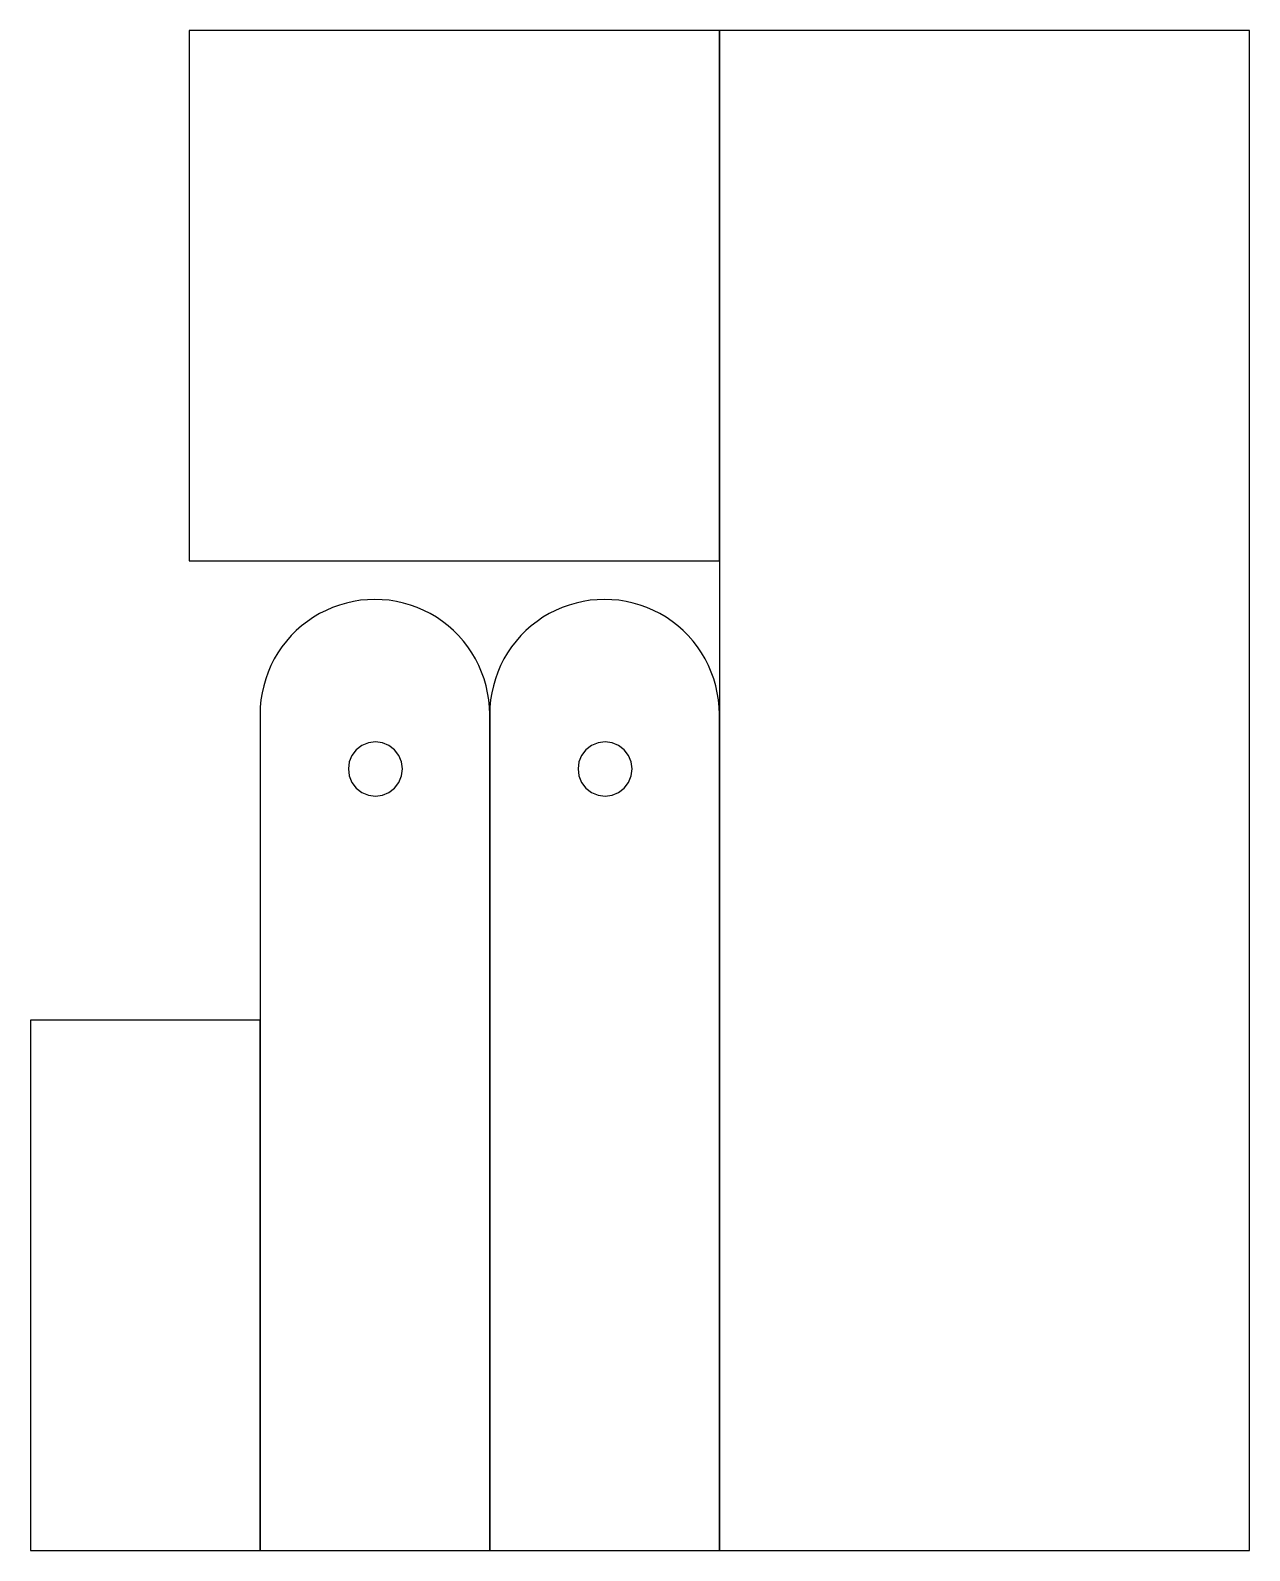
# Model space of a CAD drawing. Extents: x -113 to 113, y -140 to 140.
import ezdxf

# ---------------------------------------------------------------- set-up
doc = ezdxf.new("R2010")
doc.units = 0
doc.header["$MEASUREMENT"] = 0
doc.layers.get('0').update_dxf_attribs({"linetype": 'CONTINUOUS'})

msp = doc.modelspace()

# ---------------------------------------------------------------- linework, layer by layer
for p, q in [((112.68, 140.49), (14.67, 140.49)), ((112.68, -140.49), (112.68, 140.49)), ((-83.34, 140.49), (-83.34, 42.47)), ((14.67, 140.49), (-83.34, 140.49)), ((14.67, 42.47), (14.67, 140.49)), ((14.67, 140.49), (14.67, -140.49)), ((-83.34, 42.47), (14.67, 42.47)), ((-56.82, 33.82), (-58.04, 33.29)), ((-55.57, 34.27), (-56.82, 33.82)), ((-54.28, 34.65), (-55.57, 34.27)), ((-52.98, 34.94), (-54.28, 34.65)), ((-51.67, 35.15), (-52.98, 34.94)), ((-50.34, 35.27), (-51.67, 35.15)), ((-49.01, 35.31), (-50.34, 35.27)), ((-47.67, 35.27), (-49.01, 35.31)), ((-46.35, 35.15), (-47.67, 35.27)), ((-45.03, 34.94), (-46.35, 35.15)), ((-43.73, 34.65), (-45.03, 34.94)), ((-42.45, 34.27), (-43.73, 34.65)), ((-41.19, 33.82), (-42.45, 34.27)), ((-39.97, 33.29), (-41.19, 33.82)), ((-14.37, 33.82), (-15.59, 33.29)), ((-13.11, 34.27), (-14.37, 33.82)), ((-11.83, 34.65), (-13.11, 34.27)), ((-10.53, 34.94), (-11.83, 34.65)), ((-9.22, 35.15), (-10.53, 34.94)), ((-7.89, 35.27), (-9.22, 35.15)), ((-6.56, 35.31), (-7.89, 35.27)), ((-5.22, 35.27), (-6.56, 35.31)), ((-3.9, 35.15), (-5.22, 35.27)), ((-2.58, 34.94), (-3.9, 35.15)), ((-1.28, 34.65), (-2.58, 34.94)), ((0, 34.27), (-1.28, 34.65)), ((1.26, 33.82), (0, 34.27)), ((2.48, 33.29), (1.26, 33.82)), ((-61.48, 31.26), (-62.54, 30.44)), ((-60.38, 32.01), (-61.48, 31.26)), ((-59.23, 32.69), (-60.38, 32.01)), ((-58.04, 33.29), (-59.23, 32.69)), ((-38.78, 32.69), (-39.97, 33.29)), ((-37.63, 32.01), (-38.78, 32.69)), ((-36.53, 31.26), (-37.63, 32.01)), ((-35.48, 30.44), (-36.53, 31.26)), ((-19.03, 31.26), (-20.09, 30.44)), ((-17.93, 32.01), (-19.03, 31.26)), ((-16.78, 32.69), (-17.93, 32.01)), ((-15.59, 33.29), (-16.78, 32.69)), ((3.67, 32.69), (2.48, 33.29)), ((4.82, 32.01), (3.67, 32.69)), ((5.92, 31.26), (4.82, 32.01)), ((6.97, 30.44), (5.92, 31.26)), ((-64.48, 28.62), (-65.36, 27.62)), ((-63.54, 29.56), (-64.48, 28.62)), ((-62.54, 30.44), (-63.54, 29.56)), ((-34.48, 29.56), (-35.48, 30.44)), ((-33.53, 28.62), (-34.48, 29.56)), ((-32.65, 27.62), (-33.53, 28.62)), ((-22.03, 28.62), (-22.91, 27.62)), ((-21.09, 29.56), (-22.03, 28.62)), ((-20.09, 30.44), (-21.09, 29.56)), ((7.97, 29.56), (6.97, 30.44)), ((8.92, 28.62), (7.97, 29.56)), ((9.8, 27.62), (8.92, 28.62)), ((-66.93, 25.46), (-67.61, 24.31)), ((-66.18, 26.56), (-66.93, 25.46)), ((-65.36, 27.62), (-66.18, 26.56)), ((-31.84, 26.56), (-32.65, 27.62)), ((-31.09, 25.46), (-31.84, 26.56)), ((-30.41, 24.31), (-31.09, 25.46)), ((-24.48, 25.46), (-25.16, 24.31)), ((-23.73, 26.56), (-24.48, 25.46)), ((-22.91, 27.62), (-23.73, 26.56)), ((10.61, 26.56), (9.8, 27.62)), ((11.36, 25.46), (10.61, 26.56)), ((12.04, 24.31), (11.36, 25.46)), ((-68.21, 23.13), (-68.74, 21.9)), ((-67.61, 24.31), (-68.21, 23.13)), ((-29.8, 23.13), (-30.41, 24.31)), ((-29.27, 21.9), (-29.8, 23.13)), ((-25.76, 23.13), (-26.29, 21.9)), ((-25.16, 24.31), (-25.76, 23.13)), ((12.65, 23.13), (12.04, 24.31)), ((13.18, 21.9), (12.65, 23.13)), ((-69.19, 20.65), (-69.56, 19.37)), ((-68.74, 21.9), (-69.19, 20.65)), ((-28.82, 20.65), (-29.27, 21.9)), ((-28.45, 19.37), (-28.82, 20.65)), ((-26.74, 20.65), (-27.11, 19.37)), ((-26.29, 21.9), (-26.74, 20.65)), ((13.63, 20.65), (13.18, 21.9)), ((14, 19.37), (13.63, 20.65)), ((-69.86, 18.07), (-70.06, 16.75)), ((-69.56, 19.37), (-69.86, 18.07)), ((-28.16, 18.07), (-28.45, 19.37)), ((-27.95, 16.75), (-28.16, 18.07)), ((-27.4, 18.07), (-27.61, 16.75)), ((-27.11, 19.37), (-27.4, 18.07)), ((14.29, 18.07), (14, 19.37)), ((14.5, 16.75), (14.29, 18.07)), ((-70.19, 15.42), (-70.23, 14.06)), ((-70.23, 14.06), (-70.23, -140.49)), ((-70.06, 16.75), (-70.19, 15.42)), ((-27.82, 15.42), (-27.95, 16.75)), ((-27.78, 14.06), (-27.82, 15.42)), ((-27.74, 15.42), (-27.78, 14.06)), ((-27.78, -140.49), (-27.78, 14.06)), ((-27.78, 14.06), (-27.78, -140.49)), ((-27.61, 16.75), (-27.74, 15.42)), ((14.63, 15.42), (14.5, 16.75)), ((14.67, 14.06), (14.63, 15.42)), ((14.67, -140.49), (14.67, 14.06)), ((-50.21, 8.81), (-51.41, 8.31)), ((-48.91, 8.98), (-50.21, 8.81)), ((-47.62, 8.81), (-48.91, 8.98)), ((-46.41, 8.31), (-47.62, 8.81)), ((-7.76, 8.81), (-8.96, 8.31)), ((-6.46, 8.98), (-7.76, 8.81)), ((-5.17, 8.81), (-6.46, 8.98)), ((-3.96, 8.31), (-5.17, 8.81)), ((-53.24, 6.48), (-53.74, 5.27)), ((-52.45, 7.51), (-53.24, 6.48)), ((-51.41, 8.31), (-52.45, 7.51)), ((-45.38, 7.51), (-46.41, 8.31)), ((-44.58, 6.48), (-45.38, 7.51)), ((-44.08, 5.27), (-44.58, 6.48)), ((-10.79, 6.48), (-11.29, 5.27)), ((-10, 7.51), (-10.79, 6.48)), ((-8.96, 8.31), (-10, 7.51)), ((-2.93, 7.51), (-3.96, 8.31)), ((-2.13, 6.48), (-2.93, 7.51)), ((-1.63, 5.27), (-2.13, 6.48)), ((-53.74, 5.27), (-53.91, 3.98)), ((-53.91, 3.98), (-53.74, 2.68)), ((-43.91, 3.98), (-44.08, 5.27)), ((-44.08, 2.68), (-43.91, 3.98)), ((-11.29, 5.27), (-11.46, 3.98)), ((-11.46, 3.98), (-11.29, 2.68)), ((-1.46, 3.98), (-1.63, 5.27)), ((-1.63, 2.68), (-1.46, 3.98)), ((-53.74, 2.68), (-53.24, 1.48)), ((-53.24, 1.48), (-52.45, 0.44)), ((-52.45, 0.44), (-51.41, -0.35)), ((-46.41, -0.35), (-45.38, 0.44)), ((-45.38, 0.44), (-44.58, 1.48)), ((-44.58, 1.48), (-44.08, 2.68)), ((-11.29, 2.68), (-10.79, 1.48)), ((-10.79, 1.48), (-10, 0.44)), ((-10, 0.44), (-8.96, -0.35)), ((-3.96, -0.35), (-2.93, 0.44)), ((-2.93, 0.44), (-2.13, 1.48)), ((-2.13, 1.48), (-1.63, 2.68)), ((-51.41, -0.35), (-50.21, -0.85)), ((-50.21, -0.85), (-48.91, -1.02)), ((-48.91, -1.02), (-47.62, -0.85)), ((-47.62, -0.85), (-46.41, -0.35)), ((-8.96, -0.35), (-7.76, -0.85)), ((-7.76, -0.85), (-6.46, -1.02)), ((-6.46, -1.02), (-5.17, -0.85)), ((-5.17, -0.85), (-3.96, -0.35)), ((-112.68, -42.47), (-112.68, -140.49)), ((-70.23, -42.47), (-112.68, -42.47)), ((-70.23, -140.49), (-70.23, -42.47)), ((-112.68, -140.49), (-70.23, -140.49)), ((-70.23, -140.49), (-27.78, -140.49)), ((-27.78, -140.49), (14.67, -140.49)), ((14.67, -140.49), (112.68, -140.49))]:
    msp.add_line(p, q)

doc.saveas('drawing.dxf')
